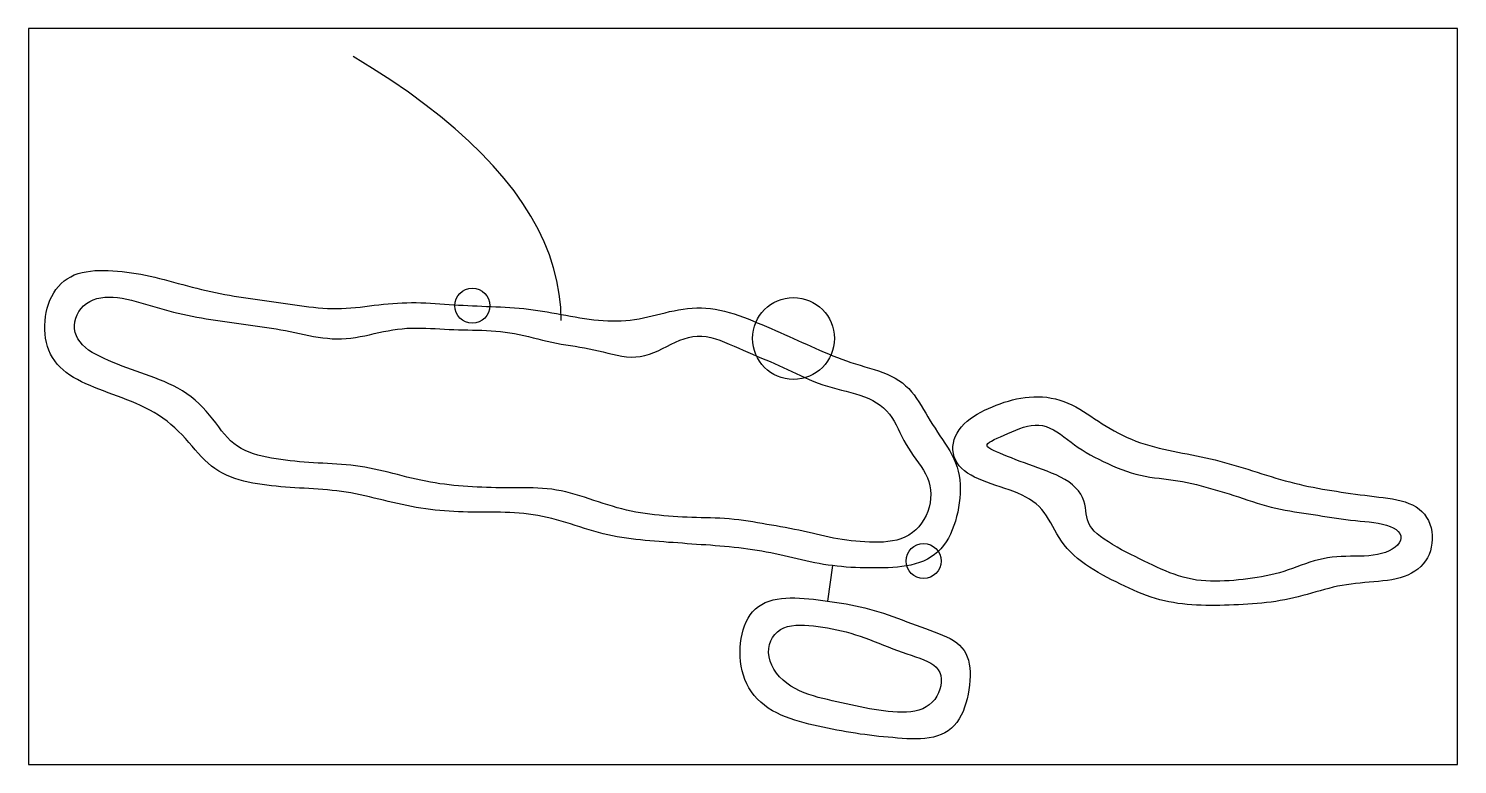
# Model space of a CAD drawing. Header units: millimetres. Extents: x 0 to 122, y 0 to 63.
import ezdxf

# ---------------------------------------------------------------- set-up
doc = ezdxf.new("R2010")
doc.units = ezdxf.units.MM

msp = doc.modelspace()

# ---------------------------------------------------------------- linework, layer by layer
at = {"layer": '00_PANEL_OUTLINE'}
msp.add_lwpolyline([(0, 0), (122.3409, 0), (122.3409, 63), (0, 63)], close=True, dxfattribs=at)
at = {"layer": '01_GROOVE_BIELERSEE'}
msp.add_lwpolyline([(97.2501, 14.0055), (96.8668, 14.1034), (96.4863, 14.2121), (96.1085, 14.3308), (95.7328, 14.4615), (95.359, 14.6037), (94.9862, 14.753), (94.6138, 14.9115), (94.241, 15.0784), (93.8672, 15.2535), (93.4915, 15.433), (93.1137, 15.6199), (92.7332, 15.8107), (92.3499, 16.0086), (91.9676, 16.2116), (91.5879, 16.4238), (91.2126, 16.6458), (90.8442, 16.8754), (90.4855, 17.1166), (90.1393, 17.3695), (89.8061, 17.6317), (89.4925, 17.904), (89.2009, 18.187), (88.93, 18.4838), (88.6801, 18.79), (88.4505, 19.1035), (88.2396, 19.4193), (88.0445, 19.7417), (87.8616, 20.065), (87.6863, 20.3831), (87.5137, 20.6934), (87.3384, 20.9992), (87.1555, 21.2917), (86.9604, 21.5684), (86.7495, 21.8273), (86.5199, 22.0731), (86.27, 22.2991), (85.9991, 22.5116), (85.7075, 22.709), (85.3939, 22.8906), (85.0607, 23.0583), (84.7108, 23.2145), (84.3469, 23.361), (83.9716, 23.4997), (83.5874, 23.6318), (83.2, 23.762), (82.8126, 23.8918), (82.4284, 24.0229), (82.0531, 24.1567), (81.6892, 24.2974), (81.3393, 24.4459), (81.0061, 24.6033), (80.6925, 24.7686), (80.4009, 24.9472), (80.1337, 25.1407), (79.8927, 25.3511), (79.6826, 25.5732), (79.5053, 25.8141), (79.3621, 26.0737), (79.254, 26.3478), (79.1817, 26.6311), (79.1454, 26.9239), (79.1454, 27.2193), (79.1817, 27.5137), (79.254, 27.8054), (79.3621, 28.0932), (79.5053, 28.3738), (79.6789, 28.645), (79.8801, 28.9056), (80.1091, 29.1517), (80.3604, 29.3806), (80.6316, 29.5935), (80.9199, 29.7919), (81.2224, 29.9776), (81.536, 30.1521), (81.8583, 30.3166), (82.1871, 30.4719), (82.5208, 30.6183), (82.8586, 30.7558), (83.2, 30.8836), (83.5451, 31.001), (83.8918, 31.1097), (84.2413, 31.2056), (84.5948, 31.2883), (84.9532, 31.3569), (85.3169, 31.4134), (85.6862, 31.4538), (86.0608, 31.4772), (86.4368, 31.4824), (86.812, 31.4684), (87.1842, 31.4313), (87.5544, 31.3706), (87.9234, 31.2892), (88.2891, 31.1873), (88.647, 31.0685), (88.9968, 30.9332), (89.3384, 30.779), (89.6724, 30.6105), (89.9998, 30.4267), (90.322, 30.2298), (90.641, 30.0256), (90.959, 29.8138), (91.278, 29.6001), (91.6002, 29.3837), (91.9276, 29.1692), (92.2616, 28.9585), (92.6032, 28.7528), (92.953, 28.5532), (93.3109, 28.3604), (93.6766, 28.1778), (94.0494, 28.0029), (94.4284, 27.8393), (94.8126, 27.6875), (95.2037, 27.5442), (95.6, 27.4125), (96, 27.2925), (96.4, 27.1843), (96.8, 27.0813), (97.2, 26.986), (97.6, 26.8981), (98, 26.8128), (98.4, 26.734), (98.8, 26.6569), (99.2, 26.5794), (99.6, 26.502), (100, 26.4208), (100.4, 26.3383), (100.8, 26.2514), (101.2, 26.16), (101.6, 26.064), (102, 25.961), (102.4, 25.8546), (102.8, 25.7423), (103.2, 25.6274), (103.6, 25.5105), (104, 25.3887), (104.4, 25.2649), (104.8, 25.1394), (105.2, 25.0153), (105.6, 24.8899), (106, 24.764), (106.4, 24.639), (106.8, 24.5187), (107.2, 24.4012), (107.6, 24.2883), (108, 24.1804), (108.4, 24.0779), (108.8, 23.9818), (109.2, 23.8916), (109.6, 23.8065), (110, 23.7263), (110.4, 23.6504), (110.8, 23.578), (111.2, 23.5111), (111.6, 23.4453), (112, 23.3832), (112.4, 23.3211), (112.8, 23.2622), (113.2, 23.2037), (113.6, 23.1466), (114, 23.0946), (114.4, 23.0416), (114.8, 22.9908), (115.2, 22.9428), (115.6, 22.894), (115.9963, 22.8429), (116.3874, 22.7874), (116.7716, 22.725), (117.1469, 22.6529), (117.5108, 22.568), (117.8607, 22.4699), (118.1939, 22.3523), (118.5075, 22.2129), (118.7991, 22.0525), (119.0663, 21.8663), (119.3073, 21.6539), (119.5211, 21.4158), (119.7073, 21.1526), (119.8625, 20.8697), (119.9865, 20.5702), (120.0792, 20.2584), (120.1408, 19.9348), (120.1752, 19.6031), (120.1804, 19.2667), (120.1565, 18.9321), (120.1039, 18.6032), (120.0226, 18.2863), (119.9126, 17.9807), (119.7741, 17.6895), (119.6075, 17.4173), (119.4158, 17.1651), (119.1991, 16.9335), (118.958, 16.7229), (118.6937, 16.5335), (118.4077, 16.3651), (118.1018, 16.2173), (117.778, 16.0895), (117.4384, 15.9807), (117.0853, 15.89), (116.7206, 15.8159), (116.3462, 15.7567), (115.9639, 15.7109), (115.5753, 15.6729), (115.1842, 15.6368), (114.7949, 15.6), (114.4051, 15.5632), (114.0158, 15.5271), (113.6247, 15.4891), (113.2361, 15.4433), (112.8501, 15.3879), (112.4668, 15.3226), (112.0863, 15.2476), (111.7085, 15.1637), (111.3328, 15.072), (110.959, 14.9742), (110.5862, 14.8726), (110.2138, 14.7658), (109.841, 14.6585), (109.4672, 14.5529), (109.0915, 14.4507), (108.7137, 14.3533), (108.3332, 14.2619), (107.9499, 14.1769), (107.5639, 14.0987), (107.1753, 14.0273), (106.7842, 13.9624), (106.3911, 13.9037), (105.9963, 13.8536), (105.6, 13.8109), (105.2, 13.7747), (104.8, 13.7417), (104.4, 13.7122), (104, 13.6863), (103.6, 13.6668), (103.2, 13.6501), (102.8, 13.6361), (102.4, 13.6247), (102, 13.6158), (101.6, 13.6126), (101.2, 13.6126), (100.8, 13.6158), (100.4, 13.6285), (100, 13.645), (99.6, 13.6658), (99.2037, 13.6953), (98.8089, 13.735), (98.4158, 13.7869), (98.0247, 13.849), (97.6361, 13.9219)], close=True, dxfattribs=at)
at = {"layer": '01_GROOVE_LINK_BIELERSEE'}
msp.add_lwpolyline([(79.371, 25.8167), (79.5053, 25.8141)], dxfattribs=at)
at = {"layer": '01_GROOVE_LINK_MORAT'}
msp.add_lwpolyline([(68.8361, 17.0198), (68.4, 13.9911)], dxfattribs=at)
at = {"layer": '01_GROOVE_MORAT'}
msp.add_lwpolyline([(75.2, 2.2025), (74.8, 2.2264), (74.4, 2.2568), (74, 2.2919), (73.6, 2.3276), (73.2, 2.3637), (72.8, 2.4037), (72.4, 2.4489), (72, 2.497), (71.6, 2.5486), (71.2, 2.604), (70.8, 2.6635), (70.4, 2.727), (70, 2.7942), (69.6, 2.862), (69.2, 2.9366), (68.8, 3.0143), (68.4, 3.0978), (68, 3.1835), (67.6, 3.2706), (67.2, 3.362), (66.8, 3.4585), (66.4, 3.5611), (66, 3.6715), (65.6, 3.7915), (65.2037, 3.9205), (64.8126, 4.0643), (64.4284, 4.2247), (64.0531, 4.4035), (63.6892, 4.6021), (63.3393, 4.8215), (63.0061, 5.0597), (62.6925, 5.3174), (62.4009, 5.5973), (62.1337, 5.898), (61.8927, 6.2176), (61.6789, 6.5543), (61.4927, 6.9057), (61.3337, 7.2697), (61.2046, 7.6442), (61.1013, 8.0247), (61.0219, 8.4126), (60.9678, 8.8037), (60.9342, 9.2), (60.9227, 9.6), (60.9326, 9.9963), (60.9634, 10.3874), (61.0154, 10.7716), (61.0889, 11.1469), (61.1846, 11.5108), (61.3008, 11.8607), (61.4391, 12.1939), (61.6009, 12.5075), (61.7871, 12.7991), (61.998, 13.0663), (62.2336, 13.3073), (62.493, 13.5211), (62.7752, 13.7036), (63.0785, 13.8574), (63.4009, 13.9833), (63.7403, 14.0828), (64.0943, 14.1578), (64.4607, 14.2106), (64.8374, 14.244), (65.2195, 14.2568), (65.6089, 14.2543), (66.0037, 14.2388), (66.4, 14.2126), (66.8, 14.1777), (67.2, 14.1361), (67.6, 14.0921), (68, 14.0427), (68.4, 13.9911), (68.8, 13.934), (69.2, 13.8743), (69.6, 13.8083), (70, 13.7386), (70.4, 13.665), (70.8, 13.5837), (71.2, 13.4933), (71.6, 13.3962), (72, 13.2921), (72.4, 13.1839), (72.8, 13.065), (73.2, 12.9389), (73.6, 12.8032), (74, 12.6617), (74.4, 12.516), (74.8, 12.3676), (75.2, 12.2212), (75.6, 12.075), (76, 11.931), (76.3963, 11.7876), (76.7874, 11.6449), (77.1716, 11.503), (77.5469, 11.3609), (77.9108, 11.22), (78.2607, 11.0748), (78.5939, 10.9259), (78.9075, 10.7672), (79.1991, 10.599), (79.4663, 10.4153), (79.7073, 10.214), (79.9174, 9.9959), (80.0984, 9.7592), (80.2505, 9.4999), (80.3744, 9.2186), (80.4715, 8.9164), (80.5401, 8.5976), (80.585, 8.2607), (80.6087, 7.9108), (80.6137, 7.5469), (80.599, 7.1716), (80.5657, 6.7874), (80.5149, 6.4), (80.4467, 6.0126), (80.3613, 5.6284), (80.2607, 5.2531), (80.1434, 4.8892), (80.0077, 4.5393), (79.8521, 4.2061), (79.6753, 3.8925), (79.4762, 3.6009), (79.2543, 3.3337), (79.0094, 3.0964), (78.742, 2.8878), (78.4529, 2.7085), (78.1436, 2.5585), (77.8186, 2.437), (77.4765, 2.3425), (77.1197, 2.2729), (76.7506, 2.2256), (76.3716, 2.1977), (75.9874, 2.186), (75.5963, 2.1873)], close=True, dxfattribs=at)
at = {"layer": '01_GROOVE_NEUCHATEL'}
msp.add_lwpolyline([(68.4501, 17.0724), (68.0668, 17.1307), (67.6863, 17.1979), (67.3085, 17.2708), (66.9328, 17.3486), (66.559, 17.4302), (66.1862, 17.5144), (65.8138, 17.6), (65.441, 17.6856), (65.0672, 17.7736), (64.6915, 17.8603), (64.3137, 17.9449), (63.9332, 18.0268), (63.5499, 18.1054), (63.1639, 18.1777), (62.7753, 18.247), (62.3842, 18.313), (61.9911, 18.3753), (61.5963, 18.4339), (61.2, 18.4884), (60.8, 18.5361), (60.4, 18.5777), (60, 18.6163), (59.6, 18.6551), (59.2, 18.6915), (58.8, 18.7257), (58.4, 18.7579), (58, 18.786), (57.6, 18.814), (57.2, 18.8421), (56.8, 18.8706), (56.4, 18.8996), (56, 18.9291), (55.6, 18.959), (55.2, 18.9862), (54.8, 19.0138), (54.4, 19.0448), (54, 19.0761), (53.6, 19.1073), (53.2, 19.1421), (52.8, 19.1781), (52.4, 19.2158), (52, 19.2592), (51.6, 19.3066), (51.2, 19.3623), (50.8, 19.4244), (50.4, 19.4934), (50, 19.5732), (49.6, 19.6584), (49.2, 19.7522), (48.8, 19.8571), (48.4, 19.9695), (48, 20.088), (47.6, 20.2109), (47.2, 20.3367), (46.8, 20.4633), (46.4, 20.5891), (46, 20.712), (45.6, 20.8305), (45.2, 20.9429), (44.8, 21.0478), (44.4, 21.1416), (44, 21.2268), (43.6, 21.3028), (43.2, 21.3667), (42.8, 21.422), (42.4, 21.4687), (42, 21.5047), (41.6, 21.5342), (41.2, 21.555), (40.8, 21.5715), (40.4, 21.5842), (40, 21.5911), (39.6, 21.5963), (39.2, 21.6), (38.8, 21.6), (38.4, 21.6), (38, 21.6037), (37.6, 21.6089), (37.2, 21.6195), (36.8, 21.6336), (36.4, 21.6519), (36, 21.6748), (35.6, 21.7029), (35.2, 21.7364), (34.8, 21.7753), (34.4, 21.8229), (34, 21.8763), (33.6, 21.9385), (33.2, 22.0064), (32.8, 22.0791), (32.4, 22.1595), (32, 22.2444), (31.6, 22.333), (31.2, 22.4247), (30.8, 22.5188), (30.4, 22.6146), (30, 22.711), (29.6, 22.8072), (29.2, 22.9021), (28.8, 22.9943), (28.4, 23.0827), (28, 23.1633), (27.6, 23.2385), (27.2, 23.3046), (26.8, 23.3643), (26.4, 23.4167), (26, 23.4618), (25.6, 23.5033), (25.2, 23.5393), (24.8, 23.5708), (24.4, 23.5963), (24, 23.6203), (23.6, 23.6412), (23.2, 23.6631), (22.8, 23.6863), (22.4, 23.7085), (22, 23.7366), (21.6, 23.7716), (21.2, 23.8108), (20.8, 23.8543), (20.4, 23.9019), (20, 23.9571), (19.6, 24.0173), (19.2037, 24.0863), (18.8089, 24.1653), (18.4195, 24.2557), (18.0374, 24.3589), (17.6645, 24.4764), (17.2995, 24.6099), (16.9472, 24.7605), (16.6061, 24.9298), (16.2772, 25.1186), (15.9608, 25.3251), (15.6567, 25.5496), (15.3639, 25.7941), (15.0809, 26.0579), (14.8054, 26.3397), (14.5346, 26.6342), (14.2654, 26.942), (13.9946, 27.2571), (13.7191, 27.5758), (13.4361, 27.8915), (13.1433, 28.2051), (12.8392, 28.5134), (12.5228, 28.8166), (12.1939, 29.109), (11.8528, 29.3855), (11.5005, 29.6478), (11.1355, 29.8914), (10.7626, 30.12), (10.3805, 30.3348), (9.9911, 30.534), (9.5963, 30.7225), (9.2, 30.8989), (8.8, 31.0648), (8.4, 31.2255), (8, 31.3797), (7.6, 31.5288), (7.2, 31.6763), (6.8037, 31.8232), (6.4126, 31.971), (6.0247, 32.1214), (5.6405, 32.2747), (5.2608, 32.4313), (4.8899, 32.5953), (4.5295, 32.7671), (4.1816, 32.9477), (3.8479, 33.1356), (3.5305, 33.3355), (3.2311, 33.5459), (2.9513, 33.7714), (2.6925, 34.0128), (2.4558, 34.2706), (2.242, 34.5451), (2.0514, 34.8337), (1.8841, 35.1366), (1.7395, 35.4563), (1.6206, 35.7888), (1.5274, 36.132), (1.46, 36.4863), (1.415, 36.8469), (1.3912, 37.2151), (1.3912, 37.5886), (1.4113, 37.9657), (1.4511, 38.3383), (1.5116, 38.7048), (1.5958, 39.0632), (1.7034, 39.414), (1.834, 39.7518), (1.9846, 40.0745), (2.1556, 40.3801), (2.3473, 40.6665), (2.5596, 40.9319), (2.7923, 41.1747), (3.0449, 41.3937), (3.3167, 41.5879), (3.6069, 41.7574), (3.9144, 41.9024), (4.238, 42.0201), (4.5762, 42.1144), (4.9276, 42.187), (5.2906, 42.2397), (5.6607, 42.2747), (6.0374, 42.2968), (6.4195, 42.301), (6.8089, 42.2922), (7.2037, 42.272), (7.6, 42.2424), (8, 42.2012), (8.4, 42.1549), (8.8, 42.0999), (9.2, 42.0353), (9.6, 41.9636), (10, 41.8851), (10.4, 41.7997), (10.8, 41.7081), (11.2, 41.6109), (11.6, 41.509), (12, 41.4038), (12.4, 41.2967), (12.8, 41.1859), (13.2, 41.0755), (13.6, 40.9671), (14, 40.865), (14.4, 40.763), (14.8, 40.6649), (15.2, 40.5712), (15.6, 40.4819), (16, 40.3971), (16.4, 40.319), (16.8, 40.2439), (17.2, 40.1717), (17.6, 40.1024), (18, 40.0387), (18.4, 39.9776), (18.8, 39.9185), (19.2, 39.8636), (19.6, 39.8063), (20, 39.7493), (20.4, 39.6927), (20.8, 39.6363), (21.2, 39.5797), (21.6, 39.5225), (22, 39.4645), (22.4, 39.4056), (22.8, 39.3484), (23.2, 39.2899), (23.6, 39.2347), (24, 39.1816), (24.4, 39.1348), (24.8, 39.0959), (25.2, 39.0641), (25.6, 39.0411), (26, 39.028), (26.4, 39.0253), (26.8, 39.0333), (27.2, 39.0515), (27.6, 39.0789), (28, 39.1142), (28.4, 39.1555), (28.8, 39.2037), (29.2, 39.2534), (29.6, 39.3054), (30, 39.3547), (30.4, 39.4003), (30.8, 39.4415), (31.2, 39.4738), (31.6, 39.4996), (32, 39.5184), (32.4, 39.5303), (32.8, 39.5354), (33.2, 39.5342), (33.6, 39.5243), (34, 39.5099), (34.4, 39.4915), (34.8, 39.4672), (35.2, 39.441), (35.6, 39.4138), (36, 39.3862), (36.4, 39.359), (36.8, 39.3328), (37.2, 39.3085), (37.6, 39.2863), (38, 39.2668), (38.4, 39.2501), (38.8, 39.2324), (39.2, 39.2159), (39.6, 39.2), (40, 39.1841), (40.4, 39.1676), (40.8, 39.1499), (41.2, 39.1294), (41.6, 39.101), (42, 39.0669), (42.4, 39.0267), (42.8, 38.9802), (43.2, 38.9276), (43.6, 38.8693), (44, 38.8058), (44.4, 38.738), (44.8, 38.6672), (45.2, 38.5946), (45.6, 38.5217), (46, 38.4501), (46.4, 38.3775), (46.8, 38.3076), (47.2, 38.2413), (47.6, 38.1789), (48, 38.1208), (48.4, 38.0706), (48.7963, 38.032), (49.1911, 37.9991), (49.5842, 37.9763), (49.9753, 37.9653), (50.3639, 37.9645), (50.7499, 37.9749), (51.1332, 38.0002), (51.5137, 38.0399), (51.8915, 38.091), (52.2672, 38.1534), (52.641, 38.2263), (53.0138, 38.3081), (53.3862, 38.3967), (53.759, 38.4895), (54.1328, 38.5835), (54.5085, 38.6758), (54.8863, 38.7639), (55.2668, 38.8456), (55.6501, 38.919), (56.0361, 38.9823), (56.4247, 39.03), (56.8158, 39.0645), (57.2089, 39.0823), (57.6037, 39.0823), (58, 39.0645), (58.4, 39.0262), (58.8, 38.9697), (59.2, 38.8944), (59.6, 38.8013), (60, 38.6942), (60.4, 38.5739), (60.8, 38.4418), (61.2, 38.2965), (61.6, 38.143), (62, 37.9842), (62.3963, 37.8197), (62.7911, 37.6511), (63.1842, 37.4797), (63.5753, 37.3099), (63.9639, 37.1391), (64.3499, 36.9705), (64.7332, 36.804), (65.1137, 36.6359), (65.4915, 36.4684), (65.8672, 36.3035), (66.241, 36.1369), (66.6138, 35.9678), (66.9862, 35.7999), (67.359, 35.6335), (67.7328, 35.4672), (68.1085, 35.3056), (68.4863, 35.1465), (68.8668, 34.9911), (69.2501, 34.8414), (69.6361, 34.6952), (70.0247, 34.556), (70.4158, 34.4242), (70.8089, 34.2988), (71.2037, 34.1747), (71.6, 34.0538), (71.9963, 33.9341), (72.3874, 33.8126), (72.7716, 33.6861), (73.1469, 33.5492), (73.5108, 33.4026), (73.8607, 33.241), (74.1976, 33.063), (74.5164, 32.8699), (74.8149, 32.6573), (75.0947, 32.4248), (75.356, 32.1786), (75.5996, 31.9133), (75.8273, 31.6339), (76.0381, 31.3396), (76.238, 31.0326), (76.4307, 30.7188), (76.6206, 30.4007), (76.8117, 30.0775), (77.0045, 29.7513), (77.2012, 29.4268), (77.4029, 29.1017), (77.61, 28.777), (77.8216, 28.4554), (78.0358, 28.1357), (78.2501, 27.8138), (78.4638, 27.4915), (78.6726, 27.167), (78.8725, 26.8385), (79.0563, 26.5046), (79.2232, 26.1643), (79.371, 25.8167), (79.4953, 25.4618), (79.5954, 25.0996), (79.6733, 24.7304), (79.7271, 24.355), (79.7585, 23.9715), (79.77, 23.5842), (79.7602, 23.1911), (79.7332, 22.7963), (79.6902, 22.4), (79.6298, 22), (79.5527, 21.6037), (79.4593, 21.2126), (79.3522, 20.8284), (79.2302, 20.4494), (79.0917, 20.0803), (78.9355, 19.7235), (78.7603, 19.3814), (78.565, 19.0564), (78.3489, 18.7508), (78.1114, 18.4669), (77.8527, 18.2063), (77.5733, 17.9704), (77.2768, 17.7599), (76.9611, 17.5748), (76.6282, 17.4147), (76.2801, 17.2786), (75.9215, 17.1651), (75.5513, 17.0721), (75.1715, 16.9977), (74.7842, 16.9395), (74.3911, 16.8952), (73.9963, 16.8627), (73.6, 16.8398), (73.2, 16.8247), (72.8, 16.8195), (72.4, 16.8178), (72, 16.8195), (71.6, 16.8247), (71.2, 16.8361), (70.8, 16.8501), (70.4037, 16.8706), (70.0089, 16.899), (69.6158, 16.9331), (69.2247, 16.9733), (68.8361, 17.0198)], close=True, dxfattribs=at)
at = {"layer": '02_LAKE_BIELERSEE'}
msp.add_lwpolyline([(99.2326, 15.9402), (98.8487, 16.0386), (98.4688, 16.1502), (98.0928, 16.2779), (97.7205, 16.4169), (97.351, 16.5647), (96.9835, 16.7229), (96.6165, 16.8898), (96.249, 17.06), (95.8795, 17.2355), (95.5072, 17.4159), (95.1312, 17.602), (94.7513, 17.7876), (94.3674, 17.9813), (93.9798, 18.1801), (93.589, 18.3852), (93.2, 18.6017), (92.82, 18.8255), (92.4512, 19.0519), (92.1041, 19.2793), (91.7855, 19.5096), (91.4986, 19.7446), (91.2492, 19.9823), (91.0423, 20.2214), (90.8767, 20.4589), (90.7514, 20.6997), (90.6624, 20.9454), (90.6024, 21.195), (90.5617, 21.4525), (90.5285, 21.7195), (90.4905, 21.9925), (90.4359, 22.2711), (90.3546, 22.5575), (90.2387, 22.8486), (90.0838, 23.1359), (89.8881, 23.4178), (89.6528, 23.6897), (89.3783, 23.9451), (89.0674, 24.1838), (88.7271, 24.4028), (88.3643, 24.605), (87.9845, 24.7845), (87.5955, 24.9482), (87.2045, 25.1005), (86.811, 25.2466), (86.4202, 25.3876), (86.0326, 25.5267), (85.6487, 25.6664), (85.2688, 25.8083), (84.8928, 25.9481), (84.5205, 26.09), (84.1555, 26.235), (83.8034, 26.3763), (83.4678, 26.5119), (83.1531, 26.6445), (82.865, 26.7696), (82.6102, 26.8864), (82.3959, 26.9926), (82.2293, 27.0934), (82.1169, 27.19), (82.0638, 27.2839), (82.073, 27.3773), (82.1451, 27.4763), (82.2736, 27.5796), (82.4492, 27.6898), (82.6718, 27.805), (82.9326, 27.9286), (83.2227, 28.0598), (83.5337, 28.1976), (83.8583, 28.3407), (84.1912, 28.486), (84.5285, 28.6292), (84.8655, 28.7598), (85.2, 28.8759), (85.53, 28.9677), (85.856, 29.0296), (86.1776, 29.0591), (86.4978, 29.0505), (86.8159, 29.0042), (87.1312, 28.9201), (87.4425, 28.8005), (87.7491, 28.6499), (88.0512, 28.4673), (88.3495, 28.264), (88.649, 28.0441), (88.951, 27.8139), (89.255, 27.5858), (89.5643, 27.3594), (89.8821, 27.1403), (90.2104, 26.9255), (90.5502, 26.718), (90.9016, 26.5157), (91.2639, 26.3166), (91.6357, 26.1231), (92.0155, 25.9343), (92.4045, 25.7502), (92.8, 25.572), (93.2, 25.4061), (93.6, 25.2524), (94, 25.1065), (94.4, 24.9744), (94.8, 24.8586), (95.2, 24.76), (95.6, 24.6771), (96, 24.6069), (96.4, 24.5504), (96.8, 24.4993), (97.2, 24.4494), (97.6, 24.4012), (98, 24.344), (98.4, 24.2824), (98.8, 24.2116), (99.2, 24.1352), (99.6, 24.0504), (100, 23.9552), (100.4, 23.8548), (100.8, 23.7469), (101.2, 23.6362), (101.6, 23.5168), (102, 23.3965), (102.4, 23.2782), (102.8, 23.1538), (103.2, 23.0263), (103.6, 22.8961), (104, 22.7667), (104.4, 22.6355), (104.8, 22.5043), (105.2, 22.3786), (105.6, 22.2568), (106, 22.1416), (106.4, 22.0385), (106.8, 21.9408), (107.2, 21.8525), (107.6, 21.7737), (108, 21.6994), (108.4, 21.6337), (108.8, 21.5707), (109.2, 21.5116), (109.6, 21.451), (110, 21.3912), (110.4, 21.3282), (110.8, 21.263), (111.2, 21.2), (111.6, 21.137), (112, 21.0763), (112.4, 21.0198), (112.8, 20.9692), (113.2, 20.921), (113.6, 20.878), (114, 20.8395), (114.4, 20.8), (114.7955, 20.756), (115.1845, 20.7065), (115.5643, 20.6433), (115.9271, 20.5669), (116.2674, 20.4785), (116.5783, 20.3735), (116.8528, 20.2481), (117.0881, 20.1024), (117.2748, 19.9369), (117.4077, 19.7574), (117.4831, 19.5672), (117.4992, 19.37), (117.4563, 19.17), (117.3566, 18.9712), (117.2041, 18.7776), (117.0039, 18.597), (116.7618, 18.4304), (116.4839, 18.2839), (116.1761, 18.156), (115.8438, 18.0488), (115.4917, 17.9665), (115.1267, 17.9077), (114.7513, 17.8662), (114.3674, 17.8416), (113.9798, 17.8271), (113.589, 17.8196), (113.1955, 17.8157), (112.8, 17.8107), (112.4, 17.7988), (112.0045, 17.775), (111.611, 17.7363), (111.2202, 17.6823), (110.8326, 17.613), (110.4487, 17.5251), (110.0688, 17.4228), (109.6928, 17.3083), (109.3205, 17.1812), (108.951, 17.049), (108.5835, 16.9149), (108.2165, 16.7823), (107.849, 16.6549), (107.4795, 16.5311), (107.1072, 16.4159), (106.7312, 16.3134), (106.3513, 16.22), (105.9674, 16.1356), (105.5798, 16.0598), (105.189, 15.9915), (104.7955, 15.9327), (104.4, 15.8816), (104, 15.8368), (103.6, 15.7945), (103.2, 15.7555), (102.8, 15.725), (102.4, 15.7039), (102, 15.689), (101.6, 15.6859), (101.2, 15.6924), (100.8, 15.7093), (100.4045, 15.741), (100.011, 15.7892), (99.6202, 15.8556)], close=True, dxfattribs=at)
at = {"layer": '02_LAKE_MORAT'}
msp.add_lwpolyline([(76.8495, 4.9172), (76.5539, 4.7668), (76.2343, 4.6527), (75.8939, 4.5693), (75.5361, 4.5133), (75.1643, 4.4809), (74.7845, 4.4684), (74.3955, 4.4719), (74, 4.4926), (73.6, 4.5294), (73.2, 4.5778), (72.8, 4.6363), (72.4, 4.6979), (72, 4.7665), (71.6, 4.8412), (71.2, 4.9205), (70.8, 5.0027), (70.4, 5.0902), (70, 5.1784), (69.6, 5.27), (69.2, 5.3611), (68.8, 5.4512), (68.4, 5.5443), (68, 5.6395), (67.6, 5.7436), (67.2, 5.8594), (66.8, 5.9898), (66.4045, 6.138), (66.0155, 6.3067), (65.6357, 6.4953), (65.2684, 6.7064), (64.9216, 6.9444), (64.597, 7.2087), (64.299, 7.4978), (64.0364, 7.8098), (63.8101, 8.1423), (63.6273, 8.4924), (63.4913, 8.8529), (63.4042, 9.2157), (63.367, 9.5753), (63.3794, 9.9251), (63.4401, 10.2627), (63.5472, 10.5814), (63.698, 10.8725), (63.8895, 11.1319), (64.1184, 11.3569), (64.3811, 11.5413), (64.6738, 11.6877), (64.9897, 11.7971), (65.3262, 11.872), (65.68, 11.9163), (66.0481, 11.9345), (66.4247, 11.9316), (66.811, 11.9081), (67.2045, 11.8712), (67.6, 11.82), (68, 11.76), (68.4, 11.6886), (68.8, 11.6125), (69.2, 11.531), (69.6, 11.4424), (70, 11.3406), (70.4, 11.2286), (70.8, 11.1069), (71.2, 10.9767), (71.6, 10.8353), (72, 10.6877), (72.4, 10.5347), (72.8, 10.3774), (73.2, 10.2185), (73.6, 10.0604), (74, 9.9054), (74.4, 9.7557), (74.8, 9.6131), (75.1955, 9.4779), (75.58, 9.3455), (75.9532, 9.2177), (76.3114, 9.0884), (76.6502, 8.958), (76.9653, 8.8189), (77.2479, 8.6673), (77.4969, 8.5022), (77.709, 8.3187), (77.8826, 8.1099), (78.013, 7.8744), (78.0999, 7.6118), (78.1437, 7.3347), (78.1457, 7.0406), (78.1076, 6.7388), (78.031, 6.4326), (77.9177, 6.1301), (77.7689, 5.8393), (77.5859, 5.5671), (77.3701, 5.3197), (77.123, 5.1013)], close=True, dxfattribs=at)
at = {"layer": '02_LAKE_NEUCHATEL'}
msp.add_lwpolyline([(70.4326, 19.151), (70.0487, 19.2002), (69.6688, 19.2544), (69.2928, 19.3138), (68.9205, 19.3827), (68.551, 19.458), (68.1835, 19.5386), (67.8165, 19.6202), (67.449, 19.7051), (67.0795, 19.7908), (66.7072, 19.875), (66.3312, 19.9633), (65.9513, 20.0445), (65.5674, 20.1223), (65.1798, 20.1963), (64.789, 20.271), (64.3955, 20.3439), (64, 20.4157), (63.6, 20.4843), (63.2, 20.551), (62.8, 20.6196), (62.4, 20.6892), (62, 20.7584), (61.6, 20.8216), (61.2, 20.8796), (60.8, 20.932), (60.4, 20.9786), (60, 21.0184), (59.6, 21.0508), (59.2, 21.0761), (58.8, 21.0951), (58.4, 21.1092), (58, 21.1168), (57.6, 21.1235), (57.2, 21.1345), (56.8, 21.1481), (56.4, 21.162), (56, 21.1765), (55.6, 21.1981), (55.2, 21.2234), (54.8, 21.2519), (54.4, 21.2872), (54, 21.3262), (53.6, 21.3686), (53.2, 21.4216), (52.8, 21.4782), (52.4, 21.5406), (52, 21.6106), (51.6, 21.6882), (51.2, 21.7777), (50.8, 21.8758), (50.4, 21.9818), (50, 22.0989), (49.6, 22.2226), (49.2, 22.3513), (48.8, 22.4799), (48.4, 22.61), (48, 22.7433), (47.6, 22.8778), (47.2, 23.0046), (46.8, 23.1222), (46.4, 23.2317), (46, 23.3286), (45.6, 23.4157), (45.2, 23.4915), (44.8, 23.5522), (44.4, 23.6016), (44, 23.6363), (43.6, 23.6608), (43.2, 23.6758), (42.8, 23.6796), (42.4, 23.6822), (42, 23.6828), (41.6, 23.6804), (41.2, 23.6812), (40.8, 23.682), (40.4, 23.686), (40, 23.6928), (39.6, 23.6989), (39.2, 23.7112), (38.8, 23.7257), (38.4, 23.7484), (38, 23.7722), (37.6, 23.7975), (37.2, 23.8252), (36.8, 23.8562), (36.4, 23.8916), (36, 23.9317), (35.6, 23.981), (35.2, 24.0364), (34.8, 24.1014), (34.4, 24.1724), (34, 24.2453), (33.6, 24.3277), (33.2, 24.4155), (32.8, 24.5081), (32.4, 24.6075), (32, 24.709), (31.6, 24.8117), (31.2, 24.9143), (30.8, 25.0121), (30.4, 25.1072), (30, 25.1986), (29.6, 25.286), (29.2, 25.3677), (28.8, 25.4432), (28.4, 25.5078), (28, 25.5643), (27.6, 25.6128), (27.2, 25.6507), (26.8, 25.6865), (26.4, 25.7146), (26, 25.7394), (25.6, 25.7611), (25.2, 25.7817), (24.8, 25.8035), (24.4, 25.8277), (24, 25.8509), (23.6, 25.8766), (23.2, 25.9091), (22.8, 25.95), (22.4, 25.9962), (22, 26.0472), (21.6, 26.0994), (21.2, 26.1603), (20.8, 26.2264), (20.4045, 26.3014), (20.011, 26.39), (19.6247, 26.4901), (19.2481, 26.6044), (18.8845, 26.7357), (18.5327, 26.8835), (18.1989, 27.0542), (17.8817, 27.2492), (17.5817, 27.4695), (17.2982, 27.7124), (17.0296, 27.9769), (16.7728, 28.2641), (16.5234, 28.5742), (16.2766, 28.9001), (16.0272, 29.2313), (15.7704, 29.5683), (15.5018, 29.9072), (15.2183, 30.2424), (14.9183, 30.569), (14.6011, 30.8838), (14.2673, 31.1845), (13.9155, 31.4693), (13.5519, 31.7343), (13.1753, 31.9791), (12.789, 32.2034), (12.3955, 32.4076), (12, 32.5966), (11.6, 32.7732), (11.2, 32.9362), (10.8, 33.0922), (10.4, 33.2404), (10, 33.3857), (9.6, 33.5302), (9.2, 33.6728), (8.8, 33.8145), (8.4, 33.9585), (8.0045, 34.1047), (7.6155, 34.2572), (7.2313, 34.4158), (6.8529, 34.5766), (6.4814, 34.74), (6.122, 34.9111), (5.7772, 35.0884), (5.4491, 35.2778), (5.1444, 35.481), (4.8671, 35.6954), (4.6217, 35.9253), (4.4082, 36.1682), (4.2294, 36.4256), (4.0917, 36.7004), (3.9935, 36.9883), (3.9396, 37.2871), (3.9304, 37.5926), (3.9654, 37.8976), (4.0429, 38.2014), (4.1606, 38.4945), (4.3154, 38.7743), (4.5012, 39.0325), (4.7161, 39.2654), (4.9609, 39.4698), (5.2325, 39.6462), (5.5282, 39.785), (5.8425, 39.8895), (6.1742, 39.961), (6.5217, 40.0024), (6.88, 40.0131), (7.2481, 40.0028), (7.6247, 39.9672), (8.011, 39.9087), (8.4045, 39.8333), (8.8, 39.7436), (9.2, 39.6419), (9.6, 39.5332), (10, 39.4188), (10.4, 39.3005), (10.8, 39.1808), (11.2, 39.0653), (11.6, 38.9486), (12, 38.8365), (12.4, 38.7311), (12.8, 38.6339), (13.2, 38.5411), (13.6, 38.4579), (14, 38.3793), (14.4, 38.3042), (14.8, 38.2315), (15.2, 38.1632), (15.6, 38.0951), (16, 38.0305), (16.4, 37.9695), (16.8, 37.9094), (17.2, 37.8523), (17.6, 37.7953), (18, 37.7421), (18.4, 37.6884), (18.8, 37.6362), (19.2, 37.5843), (19.6, 37.5312), (20, 37.4786), (20.4, 37.4217), (20.8, 37.3606), (21.2, 37.2916), (21.6, 37.2214), (22, 37.1429), (22.4, 37.0603), (22.8, 36.9749), (23.2, 36.8878), (23.6, 36.8045), (24, 36.7232), (24.4, 36.6498), (24.8, 36.5834), (25.2, 36.5261), (25.6, 36.4801), (26, 36.45), (26.4, 36.4376), (26.8, 36.4442), (27.2, 36.4658), (27.6, 36.5061), (28, 36.5612), (28.4, 36.6288), (28.8, 36.7063), (29.2, 36.791), (29.6, 36.8827), (30, 36.9704), (30.4, 37.057), (30.8, 37.1361), (31.2, 37.2056), (31.6, 37.2639), (32, 37.3069), (32.4, 37.3379), (32.8, 37.354), (33.2, 37.3599), (33.6, 37.3568), (34, 37.3463), (34.4, 37.3308), (34.8, 37.3095), (35.2, 37.2884), (35.6, 37.2688), (36, 37.2487), (36.4, 37.2326), (36.8, 37.2202), (37.2, 37.211), (37.6, 37.2), (38, 37.189), (38.4, 37.1798), (38.8, 37.1674), (39.2, 37.1513), (39.6, 37.1312), (40, 37.1027), (40.4, 37.064), (40.8, 37.0177), (41.2, 36.9592), (41.6, 36.891), (42, 36.8132), (42.4, 36.7262), (42.8, 36.6308), (43.2, 36.533), (43.6, 36.4325), (44, 36.3324), (44.4, 36.2363), (44.8, 36.1478), (45.2, 36.0656), (45.6, 35.99), (46, 35.9228), (46.4, 35.8614), (46.8, 35.799), (47.2, 35.7353), (47.6, 35.6665), (48, 35.5894), (48.4, 35.5051), (48.8, 35.4119), (49.2, 35.3119), (49.6, 35.2134), (50, 35.115), (50.4, 35.0272), (50.8, 34.9535), (51.2, 34.9037), (51.5955, 34.8805), (51.989, 34.8878), (52.3798, 34.9304), (52.7674, 35.0087), (53.1513, 35.1174), (53.5312, 35.2558), (53.9072, 35.4177), (54.2795, 35.5968), (54.649, 35.7835), (55.0165, 35.9708), (55.3835, 36.1473), (55.751, 36.31), (56.1205, 36.4493), (56.4928, 36.5588), (56.8688, 36.6374), (57.2487, 36.6752), (57.6326, 36.6708), (58.0202, 36.6309), (58.411, 36.5541), (58.8045, 36.4479), (59.2, 36.3142), (59.6, 36.1599), (60, 35.991), (60.4, 35.8136), (60.8, 35.6344), (61.1955, 35.4576), (61.589, 35.2848), (61.9798, 35.1158), (62.3674, 34.9535), (62.7513, 34.7924), (63.1312, 34.6366), (63.5072, 34.4828), (63.8795, 34.3215), (64.249, 34.1582), (64.6165, 33.992), (64.9835, 33.8163), (65.351, 33.6396), (65.7205, 33.4636), (66.0928, 33.288), (66.4688, 33.1166), (66.8487, 32.9526), (67.2326, 32.7944), (67.6202, 32.6464), (68.011, 32.5125), (68.4045, 32.3844), (68.8, 32.2647), (69.2, 32.1555), (69.6, 32.0503), (70, 31.9452), (70.4, 31.838), (70.7955, 31.7261), (71.1845, 31.6032), (71.5643, 31.4669), (71.9316, 31.318), (72.2829, 31.1503), (72.6141, 30.9624), (72.9257, 30.756), (73.2118, 30.5262), (73.4699, 30.2732), (73.7034, 29.9975), (73.914, 29.7046), (74.1053, 29.3936), (74.2824, 29.0745), (74.4472, 28.7436), (74.6088, 28.4047), (74.7736, 28.0688), (74.9474, 27.7324), (75.135, 27.3985), (75.331, 27.072), (75.5381, 26.7527), (75.754, 26.4364), (75.978, 26.1253), (76.1995, 25.8165), (76.4146, 25.5072), (76.6165, 25.1942), (76.7993, 24.875), (76.9583, 24.5475), (77.0828, 24.2105), (77.1736, 23.8635), (77.2327, 23.5065), (77.2536, 23.1402), (77.2376, 22.7674), (77.1863, 22.3953), (77.1014, 22.0247), (76.9869, 21.6594), (76.8401, 21.3061), (76.6621, 20.9657), (76.454, 20.6461), (76.2168, 20.3505), (75.958, 20.0815), (75.6741, 19.8454), (75.3669, 19.6408), (75.0388, 19.4685), (74.6955, 19.328), (74.3357, 19.2137), (73.9629, 19.1304), (73.5798, 19.0725), (73.189, 19.0366), (72.7955, 19.0192), (72.4, 19.0166), (72, 19.0252), (71.6045, 19.046), (71.211, 19.0755), (70.8202, 19.1105)], close=True, dxfattribs=at)
at = {"layer": '03_STONE_AMETHYST_A'}
msp.add_circle((76.6282, 17.4147), 1.5, dxfattribs=at)
at = {"layer": '03_STONE_AMETHYST_B'}
msp.add_circle((38, 39.2668), 1.5, dxfattribs=at)
at = {"layer": '03_STONE_SAPPHIRE'}
msp.add_circle((65.4915, 36.4684), 3.5, dxfattribs=at)
at = {"layer": '04_SADDLE_SWALE'}
msp.add_lwpolyline([(45.6, 38), (45.5596, 39.1368), (45.4386, 40.2675), (45.2368, 41.3923), (44.9543, 42.511), (44.5911, 43.6237), (44.1471, 44.7304), (43.6225, 45.8311), (43.0171, 46.9258), (42.3311, 48.0145), (41.5643, 49.0972), (40.7168, 50.1738), (39.7886, 51.2445), (38.7796, 52.3091), (37.69, 53.3677), (36.5196, 54.4203), (35.2686, 55.4669), (33.9368, 56.5075), (32.5243, 57.5421), (31.0311, 58.5707), (29.4571, 59.5932), (27.8025, 60.6098)], dxfattribs=at)

doc.saveas('drawing.dxf')
